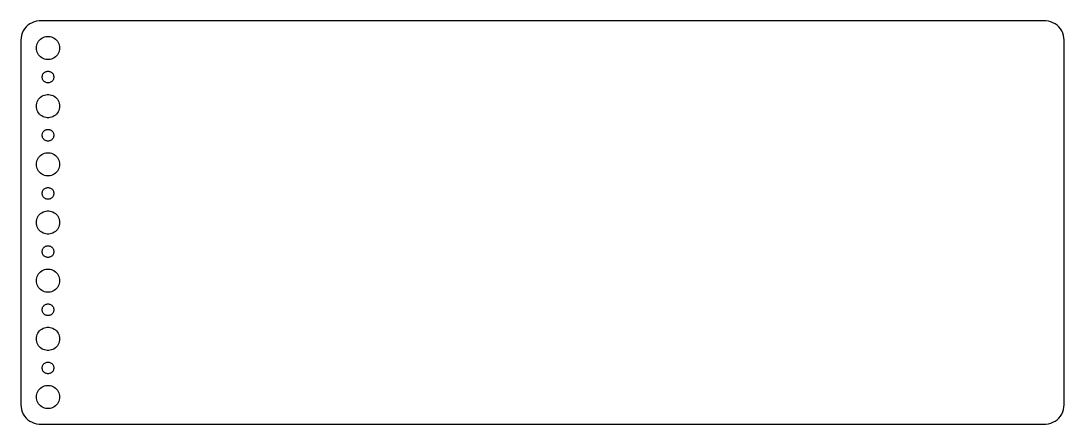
# Model space of a CAD drawing. Header units: metres. Extents: x -134 to 134, y 176 to 508.
# Drawn here: x -134.5 to 134.5, y 176 to 280 of the extents above; entities that cross this region are included whole.
import ezdxf

# ---------------------------------------------------------------- set-up
doc = ezdxf.new("R2010")
doc.units = ezdxf.units.M

msp = doc.modelspace()

# ---------------------------------------------------------------- linework, layer by layer
for p, q in [((-130.437, 279.911), (-131.045, 279.755)), ((-129.814, 279.99), (-130.437, 279.911)), ((129.814, 279.99), (-129.814, 279.99)), ((130.437, 279.911), (129.814, 279.99)), ((131.045, 279.755), (130.437, 279.911)), ((-133.882, 277.409), (-134.149, 276.841)), ((-133.545, 277.939), (-133.882, 277.409)), ((-133.145, 278.423), (-133.545, 277.939)), ((-132.687, 278.853), (-133.145, 278.423)), ((-132.179, 279.222), (-132.687, 278.853)), ((-131.629, 279.524), (-132.179, 279.222)), ((-131.045, 279.755), (-131.629, 279.524)), ((131.629, 279.524), (131.045, 279.755)), ((132.179, 279.222), (131.629, 279.524)), ((132.687, 278.853), (132.179, 279.222)), ((133.145, 278.423), (132.687, 278.853)), ((133.545, 277.939), (133.145, 278.423)), ((133.882, 277.409), (133.545, 277.939)), ((134.149, 276.841), (133.882, 277.409)), ((-134.461, 275.627), (-134.5, 275)), ((-134.5, 275), (-134.5, 181)), ((-134.343, 276.243), (-134.461, 275.627)), ((-134.149, 276.841), (-134.343, 276.243)), ((-130.289, 274.104), (-130.129, 274.445)), ((-130.129, 274.445), (-129.927, 274.763)), ((-129.927, 274.763), (-129.687, 275.054)), ((-129.687, 275.054), (-129.412, 275.312)), ((-129.412, 275.312), (-129.107, 275.533)), ((-129.107, 275.533), (-128.777, 275.714)), ((-128.777, 275.714), (-128.427, 275.853)), ((-128.427, 275.853), (-128.062, 275.947)), ((-128.062, 275.947), (-127.688, 275.994)), ((-127.688, 275.994), (-127.312, 275.994)), ((-127.312, 275.994), (-126.938, 275.947)), ((-126.938, 275.947), (-126.573, 275.853)), ((-126.573, 275.853), (-126.223, 275.714)), ((-126.223, 275.714), (-125.893, 275.533)), ((-125.893, 275.533), (-125.588, 275.312)), ((-125.588, 275.312), (-125.313, 275.054)), ((-125.313, 275.054), (-125.073, 274.763)), ((-125.073, 274.763), (-124.871, 274.445)), ((-124.871, 274.445), (-124.711, 274.104)), ((134.343, 276.243), (134.149, 276.841)), ((134.461, 275.627), (134.343, 276.243)), ((134.5, 275), (134.461, 275.627)), ((134.5, 181), (134.5, 275)), ((-130.5, 273), (-130.476, 273.376)), ((-130.476, 272.624), (-130.5, 273)), ((-130.476, 273.376), (-130.406, 273.746)), ((-130.406, 272.254), (-130.476, 272.624)), ((-130.406, 273.746), (-130.289, 274.104)), ((-130.289, 271.896), (-130.406, 272.254)), ((-130.129, 271.555), (-130.289, 271.896)), ((-124.711, 271.896), (-124.871, 271.555)), ((-124.711, 274.104), (-124.594, 273.746)), ((-124.594, 272.254), (-124.711, 271.896)), ((-124.594, 273.746), (-124.524, 273.376)), ((-124.524, 272.624), (-124.594, 272.254)), ((-124.524, 273.376), (-124.5, 273)), ((-124.5, 273), (-124.524, 272.624)), ((-129.927, 271.237), (-130.129, 271.555)), ((-129.687, 270.946), (-129.927, 271.237)), ((-129.412, 270.688), (-129.687, 270.946)), ((-129.107, 270.467), (-129.412, 270.688)), ((-128.777, 270.286), (-129.107, 270.467)), ((-128.427, 270.147), (-128.777, 270.286)), ((-128.062, 270.053), (-128.427, 270.147)), ((-127.688, 270.006), (-128.062, 270.053)), ((-127.312, 270.006), (-127.688, 270.006)), ((-126.938, 270.053), (-127.312, 270.006)), ((-126.573, 270.147), (-126.938, 270.053)), ((-126.223, 270.286), (-126.573, 270.147)), ((-125.893, 270.467), (-126.223, 270.286)), ((-125.588, 270.688), (-125.893, 270.467)), ((-125.313, 270.946), (-125.588, 270.688)), ((-125.073, 271.237), (-125.313, 270.946)), ((-124.871, 271.555), (-125.073, 271.237)), ((-128.814, 266.223), (-128.714, 266.382)), ((-128.714, 266.382), (-128.593, 266.527)), ((-128.593, 266.527), (-128.456, 266.656)), ((-128.456, 266.656), (-128.304, 266.766)), ((-128.304, 266.766), (-128.139, 266.857)), ((-128.139, 266.857), (-127.964, 266.927)), ((-127.964, 266.927), (-127.781, 266.973)), ((-127.781, 266.973), (-127.594, 266.997)), ((-127.594, 266.997), (-127.406, 266.997)), ((-127.406, 266.997), (-127.219, 266.973)), ((-127.219, 266.973), (-127.036, 266.927)), ((-127.036, 266.927), (-126.861, 266.857)), ((-126.861, 266.857), (-126.696, 266.766)), ((-126.696, 266.766), (-126.544, 266.656)), ((-126.544, 266.656), (-126.407, 266.527)), ((-126.407, 266.527), (-126.286, 266.382)), ((-126.286, 266.382), (-126.186, 266.223)), ((-129, 265.5), (-128.988, 265.688)), ((-128.988, 265.312), (-129, 265.5)), ((-128.988, 265.688), (-128.953, 265.873)), ((-128.953, 265.127), (-128.988, 265.312)), ((-128.953, 265.873), (-128.895, 266.052)), ((-128.895, 264.948), (-128.953, 265.127)), ((-128.895, 266.052), (-128.814, 266.223)), ((-128.814, 264.777), (-128.895, 264.948)), ((-128.714, 264.618), (-128.814, 264.777)), ((-128.593, 264.473), (-128.714, 264.618)), ((-128.456, 264.344), (-128.593, 264.473)), ((-128.304, 264.234), (-128.456, 264.344)), ((-128.139, 264.143), (-128.304, 264.234)), ((-127.964, 264.073), (-128.139, 264.143)), ((-127.781, 264.027), (-127.964, 264.073)), ((-127.594, 264.003), (-127.781, 264.027)), ((-127.406, 264.003), (-127.594, 264.003)), ((-127.219, 264.027), (-127.406, 264.003)), ((-127.036, 264.073), (-127.219, 264.027)), ((-126.861, 264.143), (-127.036, 264.073)), ((-126.696, 264.234), (-126.861, 264.143)), ((-126.544, 264.344), (-126.696, 264.234)), ((-126.407, 264.473), (-126.544, 264.344)), ((-126.286, 264.618), (-126.407, 264.473)), ((-126.186, 264.777), (-126.286, 264.618)), ((-126.186, 266.223), (-126.105, 266.052)), ((-126.105, 264.948), (-126.186, 264.777)), ((-126.105, 266.052), (-126.047, 265.873)), ((-126.047, 265.127), (-126.105, 264.948)), ((-126.047, 265.873), (-126.012, 265.688)), ((-126.012, 265.312), (-126.047, 265.127)), ((-126.012, 265.688), (-126, 265.5)), ((-126, 265.5), (-126.012, 265.312)), ((-128.427, 260.853), (-128.062, 260.947)), ((-128.062, 260.947), (-127.688, 260.994)), ((-127.688, 260.994), (-127.312, 260.994)), ((-127.312, 260.994), (-126.938, 260.947)), ((-126.938, 260.947), (-126.573, 260.853)), ((-130.5, 258), (-130.476, 258.376)), ((-130.476, 258.376), (-130.406, 258.746)), ((-130.406, 258.746), (-130.289, 259.104)), ((-130.289, 259.104), (-130.129, 259.445)), ((-130.129, 259.445), (-129.927, 259.763)), ((-129.927, 259.763), (-129.687, 260.054)), ((-129.687, 260.054), (-129.412, 260.312)), ((-129.412, 260.312), (-129.107, 260.533)), ((-129.107, 260.533), (-128.777, 260.714)), ((-128.777, 260.714), (-128.427, 260.853)), ((-126.573, 260.853), (-126.223, 260.714)), ((-126.223, 260.714), (-125.893, 260.533)), ((-125.893, 260.533), (-125.588, 260.312)), ((-125.588, 260.312), (-125.313, 260.054)), ((-125.313, 260.054), (-125.073, 259.763)), ((-125.073, 259.763), (-124.871, 259.445)), ((-124.871, 259.445), (-124.711, 259.104)), ((-124.711, 259.104), (-124.594, 258.746)), ((-124.594, 258.746), (-124.524, 258.376)), ((-124.524, 258.376), (-124.5, 258)), ((-130.476, 257.624), (-130.5, 258)), ((-130.406, 257.254), (-130.476, 257.624)), ((-130.289, 256.896), (-130.406, 257.254)), ((-130.129, 256.555), (-130.289, 256.896)), ((-129.927, 256.237), (-130.129, 256.555)), ((-129.687, 255.946), (-129.927, 256.237)), ((-129.412, 255.688), (-129.687, 255.946)), ((-129.107, 255.467), (-129.412, 255.688)), ((-125.588, 255.688), (-125.893, 255.467)), ((-125.313, 255.946), (-125.588, 255.688)), ((-125.073, 256.237), (-125.313, 255.946)), ((-124.871, 256.555), (-125.073, 256.237)), ((-124.711, 256.896), (-124.871, 256.555)), ((-124.594, 257.254), (-124.711, 256.896)), ((-124.524, 257.624), (-124.594, 257.254)), ((-124.5, 258), (-124.524, 257.624)), ((-128.777, 255.286), (-129.107, 255.467)), ((-128.427, 255.147), (-128.777, 255.286)), ((-128.062, 255.053), (-128.427, 255.147)), ((-127.688, 255.006), (-128.062, 255.053)), ((-127.312, 255.006), (-127.688, 255.006)), ((-126.938, 255.053), (-127.312, 255.006)), ((-126.573, 255.147), (-126.938, 255.053)), ((-126.223, 255.286), (-126.573, 255.147)), ((-125.893, 255.467), (-126.223, 255.286)), ((-129, 250.5), (-128.988, 250.688)), ((-128.988, 250.312), (-129, 250.5)), ((-128.988, 250.688), (-128.953, 250.873)), ((-128.953, 250.127), (-128.988, 250.312)), ((-128.953, 250.873), (-128.895, 251.052)), ((-128.895, 251.052), (-128.814, 251.223)), ((-128.814, 251.223), (-128.714, 251.382)), ((-128.714, 251.382), (-128.593, 251.527)), ((-128.593, 251.527), (-128.456, 251.656)), ((-128.456, 251.656), (-128.304, 251.766)), ((-128.304, 251.766), (-128.139, 251.857)), ((-128.139, 251.857), (-127.964, 251.927)), ((-127.964, 251.927), (-127.781, 251.973)), ((-127.781, 251.973), (-127.594, 251.997)), ((-127.594, 251.997), (-127.406, 251.997)), ((-127.406, 251.997), (-127.219, 251.973)), ((-127.219, 251.973), (-127.036, 251.927)), ((-127.036, 251.927), (-126.861, 251.857)), ((-126.861, 251.857), (-126.696, 251.766)), ((-126.696, 251.766), (-126.544, 251.656)), ((-126.544, 251.656), (-126.407, 251.527)), ((-126.407, 251.527), (-126.286, 251.382)), ((-126.286, 251.382), (-126.186, 251.223)), ((-126.186, 251.223), (-126.105, 251.052)), ((-126.105, 251.052), (-126.047, 250.873)), ((-126.047, 250.873), (-126.012, 250.688)), ((-126.012, 250.312), (-126.047, 250.127)), ((-126.012, 250.688), (-126, 250.5)), ((-126, 250.5), (-126.012, 250.312)), ((-128.895, 249.948), (-128.953, 250.127)), ((-128.814, 249.777), (-128.895, 249.948)), ((-128.714, 249.618), (-128.814, 249.777)), ((-128.593, 249.473), (-128.714, 249.618)), ((-128.456, 249.344), (-128.593, 249.473)), ((-128.304, 249.234), (-128.456, 249.344)), ((-128.139, 249.143), (-128.304, 249.234)), ((-127.964, 249.073), (-128.139, 249.143)), ((-127.781, 249.027), (-127.964, 249.073)), ((-127.594, 249.003), (-127.781, 249.027)), ((-127.406, 249.003), (-127.594, 249.003)), ((-127.219, 249.027), (-127.406, 249.003)), ((-127.036, 249.073), (-127.219, 249.027)), ((-126.861, 249.143), (-127.036, 249.073)), ((-126.696, 249.234), (-126.861, 249.143)), ((-126.544, 249.344), (-126.696, 249.234)), ((-126.407, 249.473), (-126.544, 249.344)), ((-126.286, 249.618), (-126.407, 249.473)), ((-126.186, 249.777), (-126.286, 249.618)), ((-126.105, 249.948), (-126.186, 249.777)), ((-126.047, 250.127), (-126.105, 249.948)), ((-129.927, 244.763), (-129.687, 245.054)), ((-129.687, 245.054), (-129.412, 245.312)), ((-129.412, 245.312), (-129.107, 245.533)), ((-129.107, 245.533), (-128.777, 245.714)), ((-128.777, 245.714), (-128.427, 245.853)), ((-128.427, 245.853), (-128.062, 245.947)), ((-128.062, 245.947), (-127.688, 245.994)), ((-127.688, 245.994), (-127.312, 245.994)), ((-127.312, 245.994), (-126.938, 245.947)), ((-126.938, 245.947), (-126.573, 245.853)), ((-126.573, 245.853), (-126.223, 245.714)), ((-126.223, 245.714), (-125.893, 245.533)), ((-125.893, 245.533), (-125.588, 245.312)), ((-125.588, 245.312), (-125.313, 245.054)), ((-125.313, 245.054), (-125.073, 244.763)), ((-130.5, 243), (-130.476, 243.376)), ((-130.476, 242.624), (-130.5, 243)), ((-130.476, 243.376), (-130.406, 243.746)), ((-130.406, 242.254), (-130.476, 242.624)), ((-130.406, 243.746), (-130.289, 244.104)), ((-130.289, 241.896), (-130.406, 242.254)), ((-130.289, 244.104), (-130.129, 244.445)), ((-130.129, 244.445), (-129.927, 244.763)), ((-125.073, 244.763), (-124.871, 244.445)), ((-124.871, 244.445), (-124.711, 244.104)), ((-124.711, 244.104), (-124.594, 243.746)), ((-124.594, 242.254), (-124.711, 241.896)), ((-124.594, 243.746), (-124.524, 243.376)), ((-124.524, 242.624), (-124.594, 242.254)), ((-124.524, 243.376), (-124.5, 243)), ((-124.5, 243), (-124.524, 242.624)), ((-130.129, 241.555), (-130.289, 241.896)), ((-129.927, 241.237), (-130.129, 241.555)), ((-129.687, 240.946), (-129.927, 241.237)), ((-129.412, 240.688), (-129.687, 240.946)), ((-129.107, 240.467), (-129.412, 240.688)), ((-128.777, 240.286), (-129.107, 240.467)), ((-128.427, 240.147), (-128.777, 240.286)), ((-128.062, 240.053), (-128.427, 240.147)), ((-127.688, 240.006), (-128.062, 240.053)), ((-127.312, 240.006), (-127.688, 240.006)), ((-126.938, 240.053), (-127.312, 240.006)), ((-126.573, 240.147), (-126.938, 240.053)), ((-126.223, 240.286), (-126.573, 240.147)), ((-125.893, 240.467), (-126.223, 240.286)), ((-125.588, 240.688), (-125.893, 240.467)), ((-125.313, 240.946), (-125.588, 240.688)), ((-125.073, 241.237), (-125.313, 240.946)), ((-124.871, 241.555), (-125.073, 241.237)), ((-124.711, 241.896), (-124.871, 241.555)), ((-128.456, 236.656), (-128.304, 236.766)), ((-128.304, 236.766), (-128.139, 236.857)), ((-128.139, 236.857), (-127.964, 236.927)), ((-127.964, 236.927), (-127.781, 236.973)), ((-127.781, 236.973), (-127.594, 236.997)), ((-127.594, 236.997), (-127.406, 236.997)), ((-127.406, 236.997), (-127.219, 236.973)), ((-127.219, 236.973), (-127.036, 236.927)), ((-127.036, 236.927), (-126.861, 236.857)), ((-126.861, 236.857), (-126.696, 236.766)), ((-126.696, 236.766), (-126.544, 236.656)), ((-129, 235.5), (-128.988, 235.688)), ((-128.988, 235.312), (-129, 235.5)), ((-128.988, 235.688), (-128.953, 235.873)), ((-128.953, 235.127), (-128.988, 235.312)), ((-128.953, 235.873), (-128.895, 236.052)), ((-128.895, 234.948), (-128.953, 235.127)), ((-128.895, 236.052), (-128.814, 236.223)), ((-128.814, 234.777), (-128.895, 234.948)), ((-128.814, 236.223), (-128.714, 236.382)), ((-128.714, 234.618), (-128.814, 234.777)), ((-128.714, 236.382), (-128.593, 236.527)), ((-128.593, 234.473), (-128.714, 234.618)), ((-128.593, 236.527), (-128.456, 236.656)), ((-128.456, 234.344), (-128.593, 234.473)), ((-128.304, 234.234), (-128.456, 234.344)), ((-128.139, 234.143), (-128.304, 234.234)), ((-127.964, 234.073), (-128.139, 234.143)), ((-127.781, 234.027), (-127.964, 234.073)), ((-127.036, 234.073), (-127.219, 234.027)), ((-126.861, 234.143), (-127.036, 234.073)), ((-126.696, 234.234), (-126.861, 234.143)), ((-126.544, 234.344), (-126.696, 234.234)), ((-126.544, 236.656), (-126.407, 236.527)), ((-126.407, 234.473), (-126.544, 234.344)), ((-126.407, 236.527), (-126.286, 236.382)), ((-126.286, 234.618), (-126.407, 234.473)), ((-126.286, 236.382), (-126.186, 236.223)), ((-126.186, 234.777), (-126.286, 234.618)), ((-126.186, 236.223), (-126.105, 236.052)), ((-126.105, 234.948), (-126.186, 234.777)), ((-126.105, 236.052), (-126.047, 235.873)), ((-126.047, 235.127), (-126.105, 234.948)), ((-126.047, 235.873), (-126.012, 235.688)), ((-126.012, 235.312), (-126.047, 235.127)), ((-126.012, 235.688), (-126, 235.5)), ((-126, 235.5), (-126.012, 235.312)), ((-127.594, 234.003), (-127.781, 234.027)), ((-127.406, 234.003), (-127.594, 234.003)), ((-127.219, 234.027), (-127.406, 234.003)), ((-130.476, 228.376), (-130.406, 228.746)), ((-130.406, 228.746), (-130.289, 229.104)), ((-130.289, 229.104), (-130.129, 229.445)), ((-130.129, 229.445), (-129.927, 229.763)), ((-129.927, 229.763), (-129.687, 230.054)), ((-129.687, 230.054), (-129.412, 230.312)), ((-129.412, 230.312), (-129.107, 230.533)), ((-129.107, 230.533), (-128.777, 230.714)), ((-128.777, 230.714), (-128.427, 230.853)), ((-128.427, 230.853), (-128.062, 230.947)), ((-128.062, 230.947), (-127.688, 230.994)), ((-127.688, 230.994), (-127.312, 230.994)), ((-127.312, 230.994), (-126.938, 230.947)), ((-126.938, 230.947), (-126.573, 230.853)), ((-126.573, 230.853), (-126.223, 230.714)), ((-126.223, 230.714), (-125.893, 230.533)), ((-125.893, 230.533), (-125.588, 230.312)), ((-125.588, 230.312), (-125.313, 230.054)), ((-125.313, 230.054), (-125.073, 229.763)), ((-125.073, 229.763), (-124.871, 229.445)), ((-124.871, 229.445), (-124.711, 229.104)), ((-124.711, 229.104), (-124.594, 228.746)), ((-124.594, 228.746), (-124.524, 228.376)), ((-130.5, 228), (-130.476, 228.376)), ((-130.476, 227.624), (-130.5, 228)), ((-130.406, 227.254), (-130.476, 227.624)), ((-130.289, 226.896), (-130.406, 227.254)), ((-130.129, 226.555), (-130.289, 226.896)), ((-129.927, 226.237), (-130.129, 226.555)), ((-129.687, 225.946), (-129.927, 226.237)), ((-125.073, 226.237), (-125.313, 225.946)), ((-124.871, 226.555), (-125.073, 226.237)), ((-124.711, 226.896), (-124.871, 226.555)), ((-124.594, 227.254), (-124.711, 226.896)), ((-124.524, 227.624), (-124.594, 227.254)), ((-124.524, 228.376), (-124.5, 228)), ((-124.5, 228), (-124.524, 227.624)), ((-129.412, 225.688), (-129.687, 225.946)), ((-129.107, 225.467), (-129.412, 225.688)), ((-128.777, 225.286), (-129.107, 225.467)), ((-128.427, 225.147), (-128.777, 225.286)), ((-128.062, 225.053), (-128.427, 225.147)), ((-127.688, 225.006), (-128.062, 225.053)), ((-127.312, 225.006), (-127.688, 225.006)), ((-126.938, 225.053), (-127.312, 225.006)), ((-126.573, 225.147), (-126.938, 225.053)), ((-126.223, 225.286), (-126.573, 225.147)), ((-125.893, 225.467), (-126.223, 225.286)), ((-125.588, 225.688), (-125.893, 225.467)), ((-125.313, 225.946), (-125.588, 225.688)), ((-129, 220.5), (-128.988, 220.688)), ((-128.988, 220.688), (-128.953, 220.873)), ((-128.953, 220.873), (-128.895, 221.052)), ((-128.895, 221.052), (-128.814, 221.223)), ((-128.814, 221.223), (-128.714, 221.382)), ((-128.714, 221.382), (-128.593, 221.527)), ((-128.593, 221.527), (-128.456, 221.656)), ((-128.456, 221.656), (-128.304, 221.766)), ((-128.304, 221.766), (-128.139, 221.857)), ((-128.139, 221.857), (-127.964, 221.927)), ((-127.964, 221.927), (-127.781, 221.973)), ((-127.781, 221.973), (-127.594, 221.997)), ((-127.594, 221.997), (-127.406, 221.997)), ((-127.406, 221.997), (-127.219, 221.973)), ((-127.219, 221.973), (-127.036, 221.927)), ((-127.036, 221.927), (-126.861, 221.857)), ((-126.861, 221.857), (-126.696, 221.766)), ((-126.696, 221.766), (-126.544, 221.656)), ((-126.544, 221.656), (-126.407, 221.527)), ((-126.407, 221.527), (-126.286, 221.382)), ((-126.286, 221.382), (-126.186, 221.223)), ((-126.186, 221.223), (-126.105, 221.052)), ((-126.105, 221.052), (-126.047, 220.873)), ((-126.047, 220.873), (-126.012, 220.688)), ((-126.012, 220.688), (-126, 220.5)), ((-128.988, 220.312), (-129, 220.5)), ((-128.953, 220.127), (-128.988, 220.312)), ((-128.895, 219.948), (-128.953, 220.127)), ((-128.814, 219.777), (-128.895, 219.948)), ((-128.714, 219.618), (-128.814, 219.777)), ((-128.593, 219.473), (-128.714, 219.618)), ((-128.456, 219.344), (-128.593, 219.473)), ((-128.304, 219.234), (-128.456, 219.344)), ((-128.139, 219.143), (-128.304, 219.234)), ((-127.964, 219.073), (-128.139, 219.143)), ((-127.781, 219.027), (-127.964, 219.073)), ((-127.594, 219.003), (-127.781, 219.027)), ((-127.406, 219.003), (-127.594, 219.003)), ((-127.219, 219.027), (-127.406, 219.003)), ((-127.036, 219.073), (-127.219, 219.027)), ((-126.861, 219.143), (-127.036, 219.073)), ((-126.696, 219.234), (-126.861, 219.143)), ((-126.544, 219.344), (-126.696, 219.234)), ((-126.407, 219.473), (-126.544, 219.344)), ((-126.286, 219.618), (-126.407, 219.473)), ((-126.186, 219.777), (-126.286, 219.618)), ((-126.105, 219.948), (-126.186, 219.777)), ((-126.047, 220.127), (-126.105, 219.948)), ((-126.012, 220.312), (-126.047, 220.127)), ((-126, 220.5), (-126.012, 220.312)), ((-129.687, 215.054), (-129.412, 215.312)), ((-129.412, 215.312), (-129.107, 215.533)), ((-129.107, 215.533), (-128.777, 215.714)), ((-128.777, 215.714), (-128.427, 215.853)), ((-128.427, 215.853), (-128.062, 215.947)), ((-128.062, 215.947), (-127.688, 215.994)), ((-127.688, 215.994), (-127.312, 215.994)), ((-127.312, 215.994), (-126.938, 215.947)), ((-126.938, 215.947), (-126.573, 215.853)), ((-126.573, 215.853), (-126.223, 215.714)), ((-126.223, 215.714), (-125.893, 215.533)), ((-125.893, 215.533), (-125.588, 215.312)), ((-125.588, 215.312), (-125.313, 215.054)), ((-130.5, 213), (-130.476, 213.376)), ((-130.476, 212.624), (-130.5, 213)), ((-130.476, 213.376), (-130.406, 213.746)), ((-130.406, 212.254), (-130.476, 212.624)), ((-130.406, 213.746), (-130.289, 214.104)), ((-130.289, 214.104), (-130.129, 214.445)), ((-130.129, 214.445), (-129.927, 214.763)), ((-129.927, 214.763), (-129.687, 215.054)), ((-125.313, 215.054), (-125.073, 214.763)), ((-125.073, 214.763), (-124.871, 214.445)), ((-124.871, 214.445), (-124.711, 214.104)), ((-124.711, 214.104), (-124.594, 213.746)), ((-124.594, 213.746), (-124.524, 213.376)), ((-124.524, 212.624), (-124.594, 212.254)), ((-124.524, 213.376), (-124.5, 213)), ((-124.5, 213), (-124.524, 212.624)), ((-130.289, 211.896), (-130.406, 212.254)), ((-130.129, 211.555), (-130.289, 211.896)), ((-129.927, 211.237), (-130.129, 211.555)), ((-129.687, 210.946), (-129.927, 211.237)), ((-129.412, 210.688), (-129.687, 210.946)), ((-129.107, 210.467), (-129.412, 210.688)), ((-128.777, 210.286), (-129.107, 210.467)), ((-128.427, 210.147), (-128.777, 210.286)), ((-128.062, 210.053), (-128.427, 210.147)), ((-127.688, 210.006), (-128.062, 210.053)), ((-127.312, 210.006), (-127.688, 210.006)), ((-126.938, 210.053), (-127.312, 210.006)), ((-126.573, 210.147), (-126.938, 210.053)), ((-126.223, 210.286), (-126.573, 210.147)), ((-125.893, 210.467), (-126.223, 210.286)), ((-125.588, 210.688), (-125.893, 210.467)), ((-125.313, 210.946), (-125.588, 210.688)), ((-125.073, 211.237), (-125.313, 210.946)), ((-124.871, 211.555), (-125.073, 211.237)), ((-124.711, 211.896), (-124.871, 211.555)), ((-124.594, 212.254), (-124.711, 211.896)), ((-129, 205.5), (-128.988, 205.688)), ((-128.988, 205.312), (-129, 205.5)), ((-128.988, 205.688), (-128.953, 205.873)), ((-128.953, 205.127), (-128.988, 205.312)), ((-128.953, 205.873), (-128.895, 206.052)), ((-128.895, 204.948), (-128.953, 205.127)), ((-128.895, 206.052), (-128.814, 206.223)), ((-128.814, 204.777), (-128.895, 204.948)), ((-128.814, 206.223), (-128.714, 206.382)), ((-128.714, 204.618), (-128.814, 204.777)), ((-128.714, 206.382), (-128.593, 206.527)), ((-128.593, 204.473), (-128.714, 204.618)), ((-128.593, 206.527), (-128.456, 206.656)), ((-128.456, 204.344), (-128.593, 204.473)), ((-128.456, 206.656), (-128.304, 206.766)), ((-128.304, 206.766), (-128.139, 206.857)), ((-128.139, 206.857), (-127.964, 206.927)), ((-127.964, 206.927), (-127.781, 206.973)), ((-127.781, 206.973), (-127.594, 206.997)), ((-127.594, 206.997), (-127.406, 206.997)), ((-127.406, 206.997), (-127.219, 206.973)), ((-127.219, 206.973), (-127.036, 206.927)), ((-127.036, 206.927), (-126.861, 206.857)), ((-126.861, 206.857), (-126.696, 206.766)), ((-126.696, 206.766), (-126.544, 206.656)), ((-126.544, 206.656), (-126.407, 206.527)), ((-126.407, 204.473), (-126.544, 204.344)), ((-126.407, 206.527), (-126.286, 206.382)), ((-126.286, 204.618), (-126.407, 204.473)), ((-126.286, 206.382), (-126.186, 206.223)), ((-126.186, 204.777), (-126.286, 204.618)), ((-126.186, 206.223), (-126.105, 206.052)), ((-126.105, 204.948), (-126.186, 204.777)), ((-126.105, 206.052), (-126.047, 205.873)), ((-126.047, 205.127), (-126.105, 204.948)), ((-126.047, 205.873), (-126.012, 205.688)), ((-126.012, 205.312), (-126.047, 205.127)), ((-126.012, 205.688), (-126, 205.5)), ((-126, 205.5), (-126.012, 205.312)), ((-128.304, 204.234), (-128.456, 204.344)), ((-128.139, 204.143), (-128.304, 204.234)), ((-127.964, 204.073), (-128.139, 204.143)), ((-127.781, 204.027), (-127.964, 204.073)), ((-127.594, 204.003), (-127.781, 204.027)), ((-127.406, 204.003), (-127.594, 204.003)), ((-127.219, 204.027), (-127.406, 204.003)), ((-127.036, 204.073), (-127.219, 204.027)), ((-126.861, 204.143), (-127.036, 204.073)), ((-126.696, 204.234), (-126.861, 204.143)), ((-126.544, 204.344), (-126.696, 204.234)), ((-130.406, 198.746), (-130.289, 199.104)), ((-130.289, 199.104), (-130.129, 199.445)), ((-130.129, 199.445), (-129.927, 199.763)), ((-129.927, 199.763), (-129.687, 200.054)), ((-129.687, 200.054), (-129.412, 200.312)), ((-129.412, 200.312), (-129.107, 200.533)), ((-129.107, 200.533), (-128.777, 200.714)), ((-128.777, 200.714), (-128.427, 200.853)), ((-128.427, 200.853), (-128.062, 200.947)), ((-128.062, 200.947), (-127.688, 200.994)), ((-127.688, 200.994), (-127.312, 200.994)), ((-127.312, 200.994), (-126.938, 200.947)), ((-126.938, 200.947), (-126.573, 200.853)), ((-126.573, 200.853), (-126.223, 200.714)), ((-126.223, 200.714), (-125.893, 200.533)), ((-125.893, 200.533), (-125.588, 200.312)), ((-125.588, 200.312), (-125.313, 200.054)), ((-125.313, 200.054), (-125.073, 199.763)), ((-125.073, 199.763), (-124.871, 199.445)), ((-124.871, 199.445), (-124.711, 199.104)), ((-124.711, 199.104), (-124.594, 198.746)), ((-130.5, 198), (-130.476, 198.376)), ((-130.476, 197.624), (-130.5, 198)), ((-130.476, 198.376), (-130.406, 198.746)), ((-130.406, 197.254), (-130.476, 197.624)), ((-130.289, 196.896), (-130.406, 197.254)), ((-130.129, 196.555), (-130.289, 196.896)), ((-129.927, 196.237), (-130.129, 196.555)), ((-124.871, 196.555), (-125.073, 196.237)), ((-124.711, 196.896), (-124.871, 196.555)), ((-124.594, 197.254), (-124.711, 196.896)), ((-124.594, 198.746), (-124.524, 198.376)), ((-124.524, 197.624), (-124.594, 197.254)), ((-124.524, 198.376), (-124.5, 198)), ((-124.5, 198), (-124.524, 197.624)), ((-129.687, 195.946), (-129.927, 196.237)), ((-129.412, 195.688), (-129.687, 195.946)), ((-129.107, 195.467), (-129.412, 195.688)), ((-128.777, 195.286), (-129.107, 195.467)), ((-128.427, 195.147), (-128.777, 195.286)), ((-128.062, 195.053), (-128.427, 195.147)), ((-127.688, 195.006), (-128.062, 195.053)), ((-127.312, 195.006), (-127.688, 195.006)), ((-126.938, 195.053), (-127.312, 195.006)), ((-126.573, 195.147), (-126.938, 195.053)), ((-126.223, 195.286), (-126.573, 195.147)), ((-125.893, 195.467), (-126.223, 195.286)), ((-125.588, 195.688), (-125.893, 195.467)), ((-125.313, 195.946), (-125.588, 195.688)), ((-125.073, 196.237), (-125.313, 195.946)), ((-128.953, 190.873), (-128.895, 191.052)), ((-128.895, 191.052), (-128.814, 191.223)), ((-128.814, 191.223), (-128.714, 191.382)), ((-128.714, 191.382), (-128.593, 191.527)), ((-128.593, 191.527), (-128.456, 191.656)), ((-128.456, 191.656), (-128.304, 191.766)), ((-128.304, 191.766), (-128.139, 191.857)), ((-128.139, 191.857), (-127.964, 191.927)), ((-127.964, 191.927), (-127.781, 191.973)), ((-127.781, 191.973), (-127.594, 191.997)), ((-127.594, 191.997), (-127.406, 191.997)), ((-127.406, 191.997), (-127.219, 191.973)), ((-127.219, 191.973), (-127.036, 191.927)), ((-127.036, 191.927), (-126.861, 191.857)), ((-126.861, 191.857), (-126.696, 191.766)), ((-126.696, 191.766), (-126.544, 191.656)), ((-126.544, 191.656), (-126.407, 191.527)), ((-126.407, 191.527), (-126.286, 191.382)), ((-126.286, 191.382), (-126.186, 191.223)), ((-126.186, 191.223), (-126.105, 191.052)), ((-126.105, 191.052), (-126.047, 190.873)), ((-129, 190.5), (-128.988, 190.688)), ((-128.988, 190.312), (-129, 190.5)), ((-128.988, 190.688), (-128.953, 190.873)), ((-128.953, 190.127), (-128.988, 190.312)), ((-128.895, 189.948), (-128.953, 190.127)), ((-128.814, 189.777), (-128.895, 189.948)), ((-128.714, 189.618), (-128.814, 189.777)), ((-128.593, 189.473), (-128.714, 189.618)), ((-128.456, 189.344), (-128.593, 189.473)), ((-128.304, 189.234), (-128.456, 189.344)), ((-128.139, 189.143), (-128.304, 189.234)), ((-127.964, 189.073), (-128.139, 189.143)), ((-127.781, 189.027), (-127.964, 189.073)), ((-127.594, 189.003), (-127.781, 189.027)), ((-127.406, 189.003), (-127.594, 189.003)), ((-127.219, 189.027), (-127.406, 189.003)), ((-127.036, 189.073), (-127.219, 189.027)), ((-126.861, 189.143), (-127.036, 189.073)), ((-126.696, 189.234), (-126.861, 189.143)), ((-126.544, 189.344), (-126.696, 189.234)), ((-126.407, 189.473), (-126.544, 189.344)), ((-126.286, 189.618), (-126.407, 189.473)), ((-126.186, 189.777), (-126.286, 189.618)), ((-126.105, 189.948), (-126.186, 189.777)), ((-126.047, 190.127), (-126.105, 189.948)), ((-126.047, 190.873), (-126.012, 190.688)), ((-126.012, 190.312), (-126.047, 190.127)), ((-126.012, 190.688), (-126, 190.5)), ((-126, 190.5), (-126.012, 190.312)), ((-129.107, 185.533), (-128.777, 185.714)), ((-128.777, 185.714), (-128.427, 185.853)), ((-128.427, 185.853), (-128.062, 185.947)), ((-128.062, 185.947), (-127.688, 185.994)), ((-127.688, 185.994), (-127.312, 185.994)), ((-127.312, 185.994), (-126.938, 185.947)), ((-126.938, 185.947), (-126.573, 185.853)), ((-126.573, 185.853), (-126.223, 185.714)), ((-126.223, 185.714), (-125.893, 185.533)), ((-130.5, 183), (-130.476, 183.376)), ((-130.476, 182.624), (-130.5, 183)), ((-130.476, 183.376), (-130.406, 183.746)), ((-130.406, 183.746), (-130.289, 184.104)), ((-130.289, 184.104), (-130.129, 184.445)), ((-130.129, 184.445), (-129.927, 184.763)), ((-129.927, 184.763), (-129.687, 185.054)), ((-129.687, 185.054), (-129.412, 185.312)), ((-129.412, 185.312), (-129.107, 185.533)), ((-125.893, 185.533), (-125.588, 185.312)), ((-125.588, 185.312), (-125.313, 185.054)), ((-125.313, 185.054), (-125.073, 184.763)), ((-125.073, 184.763), (-124.871, 184.445)), ((-124.871, 184.445), (-124.711, 184.104)), ((-124.711, 184.104), (-124.594, 183.746)), ((-124.594, 183.746), (-124.524, 183.376)), ((-124.524, 183.376), (-124.5, 183)), ((-124.5, 183), (-124.524, 182.624)), ((-134.5, 181), (-134.461, 180.373)), ((-134.461, 180.373), (-134.343, 179.757)), ((-130.406, 182.254), (-130.476, 182.624)), ((-130.289, 181.896), (-130.406, 182.254)), ((-130.129, 181.555), (-130.289, 181.896)), ((-129.927, 181.237), (-130.129, 181.555)), ((-129.687, 180.946), (-129.927, 181.237)), ((-129.412, 180.688), (-129.687, 180.946)), ((-129.107, 180.467), (-129.412, 180.688)), ((-128.777, 180.286), (-129.107, 180.467)), ((-128.427, 180.147), (-128.777, 180.286)), ((-126.223, 180.286), (-126.573, 180.147)), ((-125.893, 180.467), (-126.223, 180.286)), ((-125.588, 180.688), (-125.893, 180.467)), ((-125.313, 180.946), (-125.588, 180.688)), ((-125.073, 181.237), (-125.313, 180.946)), ((-124.871, 181.555), (-125.073, 181.237)), ((-124.711, 181.896), (-124.871, 181.555)), ((-124.594, 182.254), (-124.711, 181.896)), ((-124.524, 182.624), (-124.594, 182.254)), ((134.343, 179.757), (134.461, 180.373)), ((134.461, 180.373), (134.5, 181)), ((-134.343, 179.757), (-134.149, 179.159)), ((-134.149, 179.159), (-133.882, 178.591)), ((-133.882, 178.591), (-133.545, 178.061)), ((-133.545, 178.061), (-133.145, 177.577)), ((-133.145, 177.577), (-132.687, 177.147)), ((-128.062, 180.053), (-128.427, 180.147)), ((-127.688, 180.006), (-128.062, 180.053)), ((-127.312, 180.006), (-127.688, 180.006)), ((-126.938, 180.053), (-127.312, 180.006)), ((-126.573, 180.147), (-126.938, 180.053)), ((132.687, 177.147), (133.145, 177.577)), ((133.145, 177.577), (133.545, 178.061)), ((133.545, 178.061), (133.882, 178.591)), ((133.882, 178.591), (134.149, 179.159)), ((134.149, 179.159), (134.343, 179.757)), ((-132.687, 177.147), (-132.179, 176.778)), ((-132.179, 176.778), (-131.629, 176.476)), ((-131.629, 176.476), (-131.045, 176.245)), ((-131.045, 176.245), (-130.437, 176.089)), ((-130.437, 176.089), (-129.814, 176.01)), ((-129.814, 176.01), (129.814, 176.01)), ((129.814, 176.01), (130.437, 176.089)), ((130.437, 176.089), (131.045, 176.245)), ((131.045, 176.245), (131.629, 176.476)), ((131.629, 176.476), (132.179, 176.778)), ((132.179, 176.778), (132.687, 177.147))]:
    msp.add_line(p, q)

doc.saveas('drawing.dxf')
